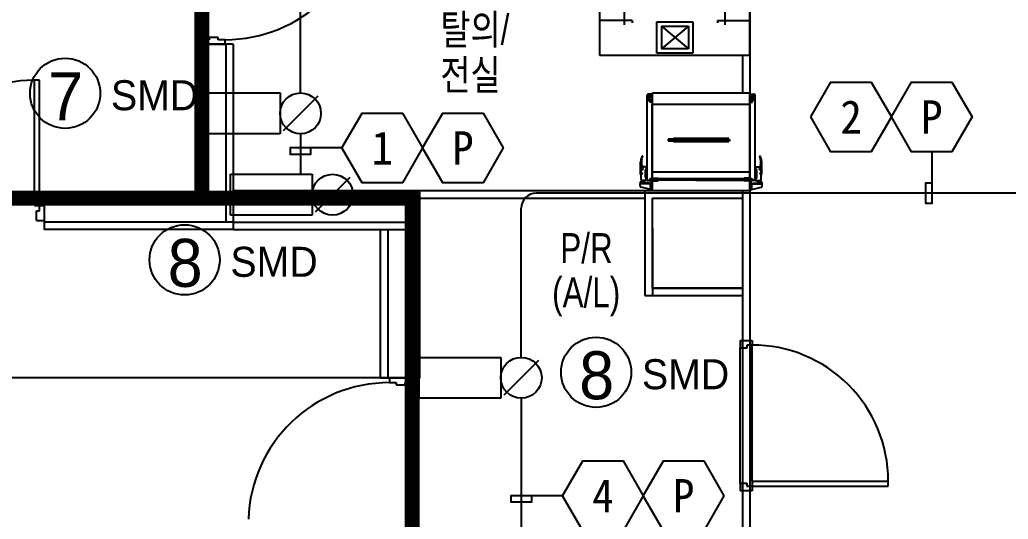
# Model space of a CAD drawing. Header units: millimetres. Extents: x 6878 to 47260, y 1455 to 34440.
# Drawn here: x 19586 to 26167, y 10962 to 14290 of the extents above; entities that cross this region are included whole.
import ezdxf
from ezdxf.enums import TextEntityAlignment as Align

# ---------------------------------------------------------------- set-up
doc = ezdxf.new("R2010")
doc.units = ezdxf.units.MM
doc.header["$LTSCALE"] = 120
doc.linetypes.add('HIDDENX2', pattern=[0.75, 0.5, -0.25])
for name, color, linetype in [('1구역', 41, 'Continuous'), ('ARCH', 9, 'Continuous'), ('DAMPER', 2, 'Continuous'), ('fire', 2, 'Continuous'), ('fire-l', 4, 'Continuous'), ('smd-f', 2, 'Continuous')]:
    doc.layers.add(name, color=color, linetype=linetype)
doc.styles.add('GHD', font='')
doc.styles.add('ghs', font='')
doc.styles.add('TT', font='')
doc.styles.add('돋움', font='')
doc.styles.get('GHD').set_extended_font_data('Dotum')
doc.styles.get('ghs').set_extended_font_data('Dotum')
doc.styles.get('TT').set_extended_font_data('Dotum')
doc.styles.get('돋움').set_extended_font_data('DotumChe')

# ---------------------------------------------------------------- blocks, each defined once
blk = doc.blocks.new('e-22-1')
at = {"layer": 'DAMPER'}
blk.add_line((-5, 1), (-1, 1), dxfattribs=at)
at = {"layer": 'fire'}
for p, q in [((-5, -1), (-5, 1)), ((-1, 1), (-1, -1)), ((0.85, 0.85), (-0.85, -0.85)), ((-1, -1), (-5, -1))]:
    blk.add_line(p, q, dxfattribs=at)
blk.add_circle((0, 0), 1, dxfattribs=at)

msp = doc.modelspace()

# ---------------------------------------------------------------- linework, layer by layer
at = {"layer": '1구역', "color": 5, "linetype": 'HIDDENX2', "ltscale": 7, "const_width": 100, "elevation": 0}
for points in [[(26197.7, 28251.9), (26197.7, 29996.4), (32227.7, 29993.2), (32227.7, 8361.9), (22197.7, 8361.9), (22197.7, 13101.8), (20797.7, 13101.8), (20797.7, 15601.9), (19747.7, 15601.9), (19747.7, 26052), (24447.7, 26052), (24447.7, 28251.9)], [(15847.7, 8361.9), (22197.7, 8311.9), (22197.7, 13101.8), (15847.7, 13101.8), (15849.2, 8310.5)]]:
    msp.add_lwpolyline(points, close=True, dxfattribs=at)
at = {"layer": 'ARCH', "color": 9}
for p, q in [((23447.7, 14051.9, 0), (23447.7, 15551.9, 0)), ((24447.7, 14051.9, 0), (24447.7, 15551.9, 0)), ((24447.7, 15551.9, 0), (24447.7, 10501.8, 0)), ((23612.7, 14256.6, 0), (23612.7, 14479, 0)), ((24282.7, 14256.6, 0), (24282.7, 14479, 0)), ((23664.2, 14284.6, 0), (23447.7, 14284.6, 0)), ((23664.2, 14284.6, 0), (23664.2, 14269.6, 0)), ((24231.2, 14284.6, 0), (24447.7, 14284.6, 0)), ((24231.2, 14284.6, 0), (24231.2, 14269.6, 0)), ((23827.7, 14066, 0), (23827.7, 14276.9, 0)), ((23827.7, 14276.9, 0), (24067.7, 14276.9, 0)), ((23857.7, 14246.9, 0), (23857.7, 14096, 0)), ((23857.7, 14246.9, 0), (24037.7, 14096, 0)), ((24037.7, 14246.9, 0), (23857.7, 14096, 0)), ((23857.7, 14246.9, 0), (24037.7, 14246.9, 0)), ((24037.7, 14246.9, 0), (24037.7, 14096, 0)), ((24067.7, 14276.9, 0), (24067.7, 14066, 0)), ((20847.7, 14156.9, 0), (20802.7, 14156.9, 0)), ((20802.7, 14156.9, 0), (20802.7, 14126.9, 0)), ((20847.7, 14156.9, 0), (20802.7, 14156.9, 0)), ((20802.7, 14156.9, 0), (20802.7, 14126.9, 0)), ((20907.7, 14171.9, 0), (20847.7, 14171.9, 0)), ((20847.7, 14171.9, 0), (20847.7, 14156.9, 0)), ((20907.7, 14171.9, 0), (20847.7, 14171.9, 0)), ((20847.7, 14171.9, 0), (20847.7, 14156.9, 0)), ((20907.7, 14156.9, 0), (20907.7, 14171.9, 0)), ((20907.7, 14156.9, 0), (20907.7, 14171.9, 0)), ((20952.7, 14156.9, 0), (20907.7, 14156.9, 0)), ((20952.7, 14156.9, 0), (20907.7, 14156.9, 0)), ((20952.7, 14126.9, 0), (20952.7, 14156.9, 0)), ((20952.7, 14126.9, 0), (20952.7, 14156.9, 0)), ((20797.7, 14126.9, 0), (20797.7, 13101.8, 0)), ((20957.7, 14126.9, 0), (20797.7, 14126.9, 0)), ((20802.7, 14126.9, 0), (20952.7, 14126.9, 0)), ((20802.7, 14126.9, 0), (20952.7, 14126.9, 0)), ((20957.7, 14126.9, 0), (20957.7, 12941.8, 0)), ((21007.7, 14126.9, 0), (20957.7, 14126.9, 0)), ((21007.7, 14126.9, 0), (21007.7, 12891.8, 0)), ((24037.7, 14096, 0), (23857.7, 14096, 0)), ((24447.7, 14051.9, 0), (23447.7, 14051.9, 0)), ((24067.7, 14066, 0), (23827.7, 14066, 0)), ((24397.7, 14051.9, 0), (24397.7, 13801.8, 0)), ((19683.1, 13051.8, 0), (19683.1, 13886.8, 0)), ((19718.3, 13051.8, 0), (19718.3, 13886.1, 0)), ((23785, 13763.2, 0), (23760.8, 13763.2, 0)), ((23770.8, 13784, 0), (23762.3, 13784, 0)), ((23763.2, 13758.5, 0), (23763.2, 13784, 0)), ((23779.3, 13769.8, 0), (23766.1, 13769.8, 0)), ((23779.3, 13755.7, 0), (23766.1, 13755.7, 0)), ((23767, 13769.8, 0), (23777.4, 13769.8, 0)), ((23778.3, 13769.8, 0), (23768, 13769.8, 0)), ((23768, 13769.8, 0), (23768, 13765.1, 0)), ((23777.4, 13765.1, 0), (23768, 13765.1, 0)), ((23770.3, 13763.2, 0), (23768, 13765.1, 0)), ((23770.3, 13763.2, 0), (23770.3, 13755.7, 0)), ((23775, 13763.2, 0), (23770.3, 13763.2, 0)), ((23771.7, 13784, 0), (23773.6, 13784, 0)), ((23772.7, 13785.9, 0), (23772.7, 13794.4, 0)), ((23789.7, 13793.4, 0), (23772.7, 13793.4, 0)), ((23772.7, 13783.1, 0), (23772.7, 13784.9, 0)), ((23772.7, 13782.1, 0), (23772.7, 13773.6, 0)), ((23772.7, 13774.6, 0), (23782, 13774.6, 0)), ((23772.7, 13770.8, 0), (23772.7, 13755.7, 0)), ((23774.6, 13784, 0), (23783.1, 13784, 0)), ((23775, 13763.2, 0), (23777.4, 13765.1, 0)), ((23775, 13763.2, 0), (23775, 13755.7, 0)), ((23777.4, 13769.8, 0), (23777.4, 13765.1, 0)), ((23782, 13774.6, 0), (23789.7, 13774.6, 0)), ((23782.1, 13758.5, 0), (23782.1, 13784, 0)), ((23785.8, 13784, 0), (23797.4, 13784, 0)), ((23786.8, 13777.4, 0), (23786.8, 13790.6, 0)), ((23786.8, 13788.7, 0), (23791.5, 13788.7, 0)), ((23786.8, 13779.3, 0), (23791.5, 13779.3, 0)), ((23793.4, 13793.4, 0), (23789.7, 13793.4, 0)), ((23793.4, 13774.6, 0), (23789.7, 13774.6, 0)), ((23791.5, 13779.3, 0), (23791.5, 13788.7, 0)), ((23793.4, 13786.4, 0), (23791.5, 13788.7, 0)), ((23793.4, 13781.6, 0), (23791.5, 13779.3, 0)), ((23793.4, 13781.6, 0), (23793.4, 13786.4, 0)), ((23793.4, 13786.4, 0), (23796.3, 13786.4, 0)), ((23793.4, 13781.6, 0), (23796.3, 13781.6, 0)), ((23796.3, 13777.4, 0), (23796.3, 13790.6, 0)), ((23797.7, 13151.8, 0), (23797.7, 13801.8, 0)), ((23797.7, 13801.8, 0), (24447.7, 13801.8, 0)), ((24447.7, 13151.8, 0), (24447.7, 13801.8, 0)), ((24459.5, 13784, 0), (24448, 13784, 0)), ((24449.1, 13777.4, 0), (24449.1, 13790.6, 0)), ((24452, 13786.4, 0), (24449.1, 13786.4, 0)), ((24452, 13781.6, 0), (24449.1, 13781.6, 0)), ((24452, 13793.4, 0), (24455.7, 13793.4, 0)), ((24452, 13786.4, 0), (24453.8, 13788.7, 0)), ((24452, 13781.6, 0), (24452, 13786.4, 0)), ((24452, 13781.6, 0), (24453.8, 13779.3, 0)), ((24452, 13774.6, 0), (24455.7, 13774.6, 0)), ((24453.8, 13779.3, 0), (24453.8, 13788.7, 0)), ((24458.6, 13788.7, 0), (24453.8, 13788.7, 0)), ((24458.6, 13779.3, 0), (24453.8, 13779.3, 0)), ((24455.7, 13793.4, 0), (24472.7, 13793.4, 0)), ((24463.3, 13774.6, 0), (24455.7, 13774.6, 0)), ((24458.6, 13777.4, 0), (24458.6, 13790.6, 0)), ((24460.4, 13763.2, 0), (24484.6, 13763.2, 0)), ((24470.8, 13784, 0), (24462.3, 13784, 0)), ((24463.3, 13758.5, 0), (24463.3, 13784, 0)), ((24472.7, 13774.6, 0), (24463.3, 13774.6, 0)), ((24466.1, 13769.8, 0), (24479.3, 13769.8, 0)), ((24466.1, 13755.7, 0), (24479.3, 13755.7, 0)), ((24467.1, 13769.8, 0), (24477.4, 13769.8, 0)), ((24478.4, 13769.8, 0), (24468, 13769.8, 0)), ((24468, 13769.8, 0), (24468, 13765.1, 0)), ((24468, 13765.1, 0), (24477.4, 13765.1, 0)), ((24470.4, 13763.2, 0), (24468, 13765.1, 0)), ((24470.4, 13763.2, 0), (24470.4, 13755.7, 0)), ((24470.4, 13763.2, 0), (24475.1, 13763.2, 0)), ((24473.7, 13784, 0), (24471.8, 13784, 0)), ((24472.7, 13785.9, 0), (24472.7, 13794.4, 0)), ((24472.7, 13783.1, 0), (24472.7, 13784.9, 0)), ((24472.7, 13782.1, 0), (24472.7, 13773.6, 0)), ((24472.7, 13770.8, 0), (24472.7, 13755.7, 0)), ((24474.6, 13784, 0), (24483.1, 13784, 0)), ((24475.1, 13763.2, 0), (24477.4, 13765.1, 0)), ((24475.1, 13763.2, 0), (24475.1, 13755.7, 0)), ((24477.4, 13769.8, 0), (24477.4, 13765.1, 0)), ((24482.2, 13758.5, 0), (24482.2, 13784, 0)), ((23762.8, 13217.9, 0), (23762.8, 13754.6, 0)), ((23762.8, 13754.6, 0), (23795.8, 13754.6, 0)), ((23780.9, 13741.6, 0), (23780.9, 13754.6, 0)), ((23795.8, 13741.6, 0), (23780.9, 13741.6, 0)), ((23782.4, 13750.4, 0), (23782.6, 13750.5, 0)), ((23782.4, 13750.5, 0), (23782.6, 13750.5, 0)), ((23782.5, 13753.4, 0), (23782.5, 13742.9, 0)), ((23797.1, 13753.4, 0), (23782.5, 13753.4, 0)), ((23782.5, 13742.9, 0), (23797.1, 13742.9, 0)), ((23783.2, 13747.7, 0), (23783.2, 13748.3, 0)), ((23783.2, 13748.3, 0), (23783.7, 13748.2, 0)), ((23783.2, 13747.7, 0), (23783.7, 13748.2, 0)), ((23784.1, 13742.9, 0), (23784.2, 13742.9, 0)), ((23784.2, 13742.9, 0), (23784.2, 13742.9, 0)), ((23786.7, 13750.7, 0), (23787.3, 13750.8, 0)), ((23787, 13750.2, 0), (23786.7, 13750.7, 0)), ((23787, 13750.2, 0), (23787.3, 13750.8, 0)), ((23789.7, 13753.2, 0), (23790, 13753.4, 0)), ((23789.7, 13753.2, 0), (23789.7, 13753.4, 0)), ((23790.3, 13746.4, 0), (23790.3, 13747, 0)), ((23790.3, 13747, 0), (23790.8, 13746.9, 0)), ((23790.3, 13746.4, 0), (23790.8, 13746.9, 0)), ((23790.5, 13745, 0), (23791.1, 13745.2, 0)), ((23790.8, 13744.6, 0), (23790.5, 13745, 0)), ((23790.8, 13744.6, 0), (23791.1, 13745.2, 0)), ((23792.4, 13749.3, 0), (23793.3, 13749.2, 0)), ((23792.6, 13748.5, 0), (23792.4, 13749.3, 0)), ((23792.6, 13748.5, 0), (23793.3, 13749.2, 0)), ((23793.6, 13753, 0), (23794.1, 13753.1, 0)), ((23793.9, 13752.5, 0), (23793.6, 13753, 0)), ((23793.9, 13752.5, 0), (23794.1, 13753.1, 0)), ((23795.8, 13753.4, 0), (23795.8, 13754.6, 0)), ((23795.8, 13241.4, 0), (23795.8, 13728.8, 0)), ((23796.8, 13751.9, 0), (23796.8, 13752.4, 0)), ((23796.8, 13752.4, 0), (23797.1, 13752.4, 0)), ((23796.8, 13751.9, 0), (23797.1, 13752.1, 0)), ((23797.1, 13742.9, 0), (23797.1, 13753.4, 0)), ((23797.7, 13726.8, 0), (24447.7, 13726.8, 0)), ((24448.2, 13753.4, 0), (24462.9, 13753.4, 0)), ((24448.2, 13742.9, 0), (24448.2, 13753.4, 0)), ((24448.5, 13752.4, 0), (24448.2, 13752.4, 0)), ((24448.5, 13751.9, 0), (24448.2, 13752.1, 0)), ((24462.9, 13742.9, 0), (24448.2, 13742.9, 0)), ((24448.5, 13751.9, 0), (24448.5, 13752.4, 0)), ((24482.6, 13754.6, 0), (24449.6, 13754.6, 0)), ((24449.6, 13753.4, 0), (24449.6, 13754.6, 0)), ((24449.6, 13741.6, 0), (24464.5, 13741.6, 0)), ((24449.6, 13241.4, 0), (24449.6, 13728.8, 0)), ((24451.4, 13752.5, 0), (24451.2, 13753.1, 0)), ((24451.8, 13753, 0), (24451.2, 13753.1, 0)), ((24451.4, 13752.5, 0), (24451.8, 13753, 0)), ((24452.9, 13749.3, 0), (24452, 13749.2, 0)), ((24452.8, 13748.5, 0), (24452, 13749.2, 0)), ((24452.8, 13748.5, 0), (24452.9, 13749.3, 0)), ((24454.5, 13744.6, 0), (24454.2, 13745.2, 0)), ((24454.8, 13745, 0), (24454.2, 13745.2, 0)), ((24455.1, 13747, 0), (24454.5, 13746.9, 0)), ((24455, 13746.4, 0), (24454.5, 13746.9, 0)), ((24454.5, 13744.6, 0), (24454.8, 13745, 0)), ((24455, 13746.4, 0), (24455.1, 13747, 0)), ((24455.6, 13753.2, 0), (24455.3, 13753.4, 0)), ((24455.6, 13753.2, 0), (24455.6, 13753.4, 0)), ((24458.6, 13750.7, 0), (24458, 13750.8, 0)), ((24458.3, 13750.2, 0), (24458, 13750.8, 0)), ((24458.3, 13750.2, 0), (24458.6, 13750.7, 0)), ((24461.1, 13742.9, 0), (24461.1, 13742.9, 0)), ((24461.2, 13742.9, 0), (24461.1, 13742.9, 0)), ((24462.2, 13748.3, 0), (24461.6, 13748.2, 0)), ((24462.1, 13747.7, 0), (24461.6, 13748.2, 0)), ((24462.1, 13747.7, 0), (24462.2, 13748.3, 0)), ((24462.9, 13750.4, 0), (24462.7, 13750.5, 0)), ((24462.9, 13750.5, 0), (24462.7, 13750.5, 0)), ((24462.9, 13753.4, 0), (24462.9, 13742.9, 0)), ((24464.5, 13741.6, 0), (24464.5, 13754.6, 0)), ((24482.6, 13217.9, 0), (24482.6, 13754.6, 0)), ((24291.4, 13494.5, 0), (23904, 13494.5, 0)), ((23904, 13494.5, 0), (23904, 13482.5, 0)), ((24307.5, 13497.7, 0), (23937.8, 13497.7, 0)), ((23937.8, 13497.7, 0), (23937.8, 13479.2, 0)), ((23950.7, 13497.7, 0), (23950.7, 13479.2, 0)), ((24291.4, 13482.5, 0), (24291.4, 13494.5, 0)), ((24294.6, 13479.2, 0), (24294.6, 13497.7, 0)), ((24307.5, 13479.2, 0), (24307.5, 13497.7, 0)), ((23904, 13482.5, 0), (24291.4, 13482.5, 0)), ((23927.3, 13488.5, 0), (24318.1, 13488.5, 0)), ((23937.8, 13479.2, 0), (24307.5, 13479.2, 0)), ((23727, 13358.3, 0), (23730, 13373.3, 0)), ((23729.6, 13379.5, 0), (23729.2, 13379.4, 0)), ((23730, 13373.3, 0), (23730.7, 13378.5, 0)), ((24515.4, 13373.3, 0), (24514.7, 13378.5, 0)), ((24518.4, 13358.3, 0), (24515.4, 13373.3, 0)), ((24515.8, 13379.5, 0), (24516.2, 13379.4, 0)), ((23719.4, 13258.5, 0), (23719.4, 13341.4, 0)), ((23722.2, 13227.3, 0), (23722.2, 13300, 0)), ((23726, 13294.3, 0), (23737.3, 13294.3, 0)), ((23759.9, 13309.4, 0), (23731.6, 13309.4, 0)), ((23731.6, 13288.7, 0), (23731.6, 13300, 0)), ((23759.9, 13217.9, 0), (23759.9, 13309.4, 0)), ((24485.4, 13217.9, 0), (24485.4, 13309.4, 0)), ((24485.4, 13309.4, 0), (24513.8, 13309.4, 0)), ((24519.4, 13294.3, 0), (24508.1, 13294.3, 0)), ((24513.8, 13288.7, 0), (24513.8, 13300, 0)), ((24523.2, 13227.3, 0), (24523.2, 13300, 0)), ((24526, 13258.5, 0), (24526, 13341.4, 0)), ((23723.1, 13266, 0), (23730.7, 13266, 0)), ((23726.9, 13262.3, 0), (23726.9, 13269.8, 0)), ((23762.4, 13282.1, 0), (23749.4, 13282.1, 0)), ((23762.4, 13248.1, 0), (23749.4, 13248.1, 0)), ((23751.4, 13240.5, 0), (23751.4, 13286.8, 0)), ((23753.3, 13284, 0), (23751.4, 13285.8, 0)), ((23753.3, 13280.2, 0), (23751.4, 13278.3, 0)), ((23753.3, 13250, 0), (23751.4, 13251.9, 0)), ((23753.3, 13246.2, 0), (23751.4, 13244.3, 0)), ((23759.9, 13284, 0), (23753.3, 13284, 0)), ((23753.3, 13280.2, 0), (23753.3, 13284, 0)), ((23759.9, 13280.2, 0), (23753.3, 13280.2, 0)), ((23759.9, 13250, 0), (23753.3, 13250, 0)), ((23753.3, 13246.2, 0), (23753.3, 13250, 0)), ((23759.9, 13246.2, 0), (23753.3, 13246.2, 0)), ((23780.9, 13230.9, 0), (23780.9, 13217.9, 0)), ((23795.8, 13230.9, 0), (23780.9, 13230.9, 0)), ((23782.5, 13219.1, 0), (23782.5, 13229.6, 0)), ((23782.5, 13229.6, 0), (23797.1, 13229.6, 0)), ((23784.4, 13229.2, 0), (23784.5, 13229.2, 0)), ((23784.5, 13229.2, 0), (23784.5, 13229.2, 0)), ((23797.1, 13229.6, 0), (23797.1, 13219.1, 0)), ((23797.7, 13276.8, 0), (24447.7, 13276.8, 0)), ((23797.7, 13219.7, 0), (23797.7, 13238.6, 0)), ((23797.7, 13234.3, 0), (23835.4, 13234.3, 0)), ((23835.4, 13215.5, 0), (23797.7, 13234.3, 0)), ((23797.7, 13215.5, 0), (23835.4, 13234.3, 0)), ((23835.4, 13215.5, 0), (23835.4, 13234.3, 0)), ((24409.9, 13229.7, 0), (23835.4, 13229.7, 0)), ((24087.4, 13229.7, 0), (24409.9, 13229.7, 0)), ((24409.9, 13215.5, 0), (24409.9, 13234.3, 0)), ((24409.9, 13215.5, 0), (24447.7, 13234.3, 0)), ((24447.7, 13215.5, 0), (24409.9, 13234.3, 0)), ((24447.7, 13234.3, 0), (24409.9, 13234.3, 0)), ((24447.7, 13219.7, 0), (24447.7, 13238.6, 0)), ((24447.7, 13219.7, 0), (24447.7, 13238.6, 0)), ((24462.9, 13229.6, 0), (24448.2, 13229.6, 0)), ((24448.2, 13229.6, 0), (24448.2, 13219.1, 0)), ((24449.6, 13230.9, 0), (24464.5, 13230.9, 0)), ((24461.1, 13229.9, 0), (24461.1, 13229.8, 0)), ((24461.2, 13229.9, 0), (24461.1, 13229.8, 0)), ((24462.9, 13219.1, 0), (24462.9, 13229.6, 0)), ((24464.5, 13230.9, 0), (24464.5, 13217.9, 0)), ((24483, 13282.1, 0), (24496, 13282.1, 0)), ((24483, 13248.1, 0), (24496, 13248.1, 0)), ((24485.4, 13284, 0), (24492.1, 13284, 0)), ((24485.4, 13280.2, 0), (24492.1, 13280.2, 0)), ((24485.4, 13250, 0), (24492.1, 13250, 0)), ((24485.4, 13246.2, 0), (24492.1, 13246.2, 0)), ((24492.1, 13284, 0), (24493.9, 13285.8, 0)), ((24492.1, 13280.2, 0), (24492.1, 13284, 0)), ((24492.1, 13280.2, 0), (24493.9, 13278.3, 0)), ((24492.1, 13250, 0), (24493.9, 13251.9, 0)), ((24492.1, 13246.2, 0), (24492.1, 13250, 0)), ((24492.1, 13246.2, 0), (24493.9, 13244.3, 0)), ((24493.9, 13240.5, 0), (24493.9, 13286.8, 0)), ((24522.3, 13266, 0), (24514.7, 13266, 0)), ((24518.5, 13262.3, 0), (24518.5, 13269.8, 0)), ((23716.5, 13181.6, 0), (23716.5, 13197.1, 0)), ((23785.4, 13197.1, 0), (23716.5, 13197.1, 0)), ((23716.6, 13198.1, 0), (23716.6, 13199.7, 0)), ((23716.7, 13200.2, 0), (23724, 13211.3, 0)), ((23731.6, 13197.1, 0), (23717.5, 13197.1, 0)), ((23785.2, 13158.5, 0), (23723.4, 13174.8, 0)), ((23759.9, 13217.9, 0), (23731.6, 13217.9, 0)), ((23732.6, 13198.1, 0), (23732.6, 13208.5, 0)), ((23776.9, 13201.8, 0), (23732.6, 13201.8, 0)), ((23735.1, 13217.9, 0), (23735.1, 13206.6, 0)), ((23735.1, 13206.6, 0), (23738.9, 13206.6, 0)), ((23749.3, 13217.9, 0), (23749.3, 13217.9, 0)), ((23794.9, 13217.9, 0), (23762.8, 13217.9, 0)), ((23762.8, 13217.9, 0), (23795.8, 13217.9, 0)), ((23776.9, 13197.1, 0), (23776.9, 13201.8, 0)), ((23797.1, 13219.1, 0), (23782.5, 13219.1, 0)), ((23799.6, 13195.2, 0), (23782.5, 13195.2, 0)), ((23800, 13167.9, 0), (23782.5, 13167.9, 0)), ((23782.7, 13221.7, 0), (23782.9, 13221.6, 0)), ((23782.7, 13221.6, 0), (23782.9, 13221.6, 0)), ((23783.5, 13224.4, 0), (23784, 13223.9, 0)), ((23783.5, 13224.4, 0), (23783.5, 13223.8, 0)), ((23783.5, 13223.8, 0), (23784, 13223.9, 0)), ((23785.4, 13158.4, 0), (23785.4, 13204.7, 0)), ((23796.6, 13204.7, 0), (23785.4, 13204.7, 0)), ((23796.6, 13185.8, 0), (23785.4, 13185.8, 0)), ((23788.3, 13169.8, 0), (23785.4, 13172.6, 0)), ((23788.3, 13166, 0), (23785.4, 13163.2, 0)), ((23788.4, 13197.1, 0), (23785.5, 13200, 0)), ((23788.4, 13193.4, 0), (23785.5, 13190.5, 0)), ((23787.3, 13221.9, 0), (23787, 13221.5, 0)), ((23787, 13221.5, 0), (23787.6, 13221.3, 0)), ((23787.3, 13221.9, 0), (23787.6, 13221.3, 0)), ((23788.3, 13166, 0), (23788.3, 13169.8, 0)), ((23796.6, 13169.8, 0), (23788.3, 13169.8, 0)), ((23796.6, 13166, 0), (23788.3, 13166, 0)), ((23788.4, 13193.4, 0), (23788.4, 13197.1, 0)), ((23796.6, 13197.1, 0), (23788.4, 13197.1, 0)), ((23796.6, 13193.4, 0), (23788.4, 13193.4, 0)), ((23790, 13218.9, 0), (23790.3, 13218.7, 0)), ((23790, 13218.9, 0), (23790, 13218.7, 0)), ((23790.6, 13225.7, 0), (23791.1, 13225.3, 0)), ((23790.6, 13225.7, 0), (23790.6, 13225.1, 0)), ((23790.6, 13225.1, 0), (23791.1, 13225.3, 0)), ((23791.1, 13227.6, 0), (23790.8, 13227.1, 0)), ((23790.8, 13227.1, 0), (23791.4, 13226.9, 0)), ((23791.1, 13227.6, 0), (23791.4, 13226.9, 0)), ((23792.9, 13223.6, 0), (23792.7, 13222.8, 0)), ((23792.7, 13222.8, 0), (23793.6, 13222.9, 0)), ((23792.9, 13223.6, 0), (23793.6, 13222.9, 0)), ((23794.2, 13219.6, 0), (23793.9, 13219.2, 0)), ((23793.9, 13219.2, 0), (23794.4, 13219, 0)), ((23837.7, 13224.8, 0), (23794.2, 13224.9, 0)), ((23794.2, 13219.6, 0), (23794.4, 13219, 0)), ((23795.8, 13219.1, 0), (23795.8, 13217.9, 0)), ((23796.6, 13158.4, 0), (23796.6, 13204.7, 0)), ((23797.1, 13220.3, 0), (23797.4, 13220, 0)), ((23797.1, 13220.3, 0), (23797.1, 13219.7, 0)), ((23797.1, 13219.7, 0), (23797.4, 13219.7, 0)), ((23797.7, 13215.5, 0), (23835.4, 13215.5, 0)), ((24409.9, 13220.1, 0), (23835.4, 13220.1, 0)), ((24087.4, 13220.1, 0), (24409.9, 13220.1, 0)), ((24407.6, 13224.8, 0), (24451.2, 13224.9, 0)), ((24447.7, 13215.5, 0), (24409.9, 13215.5, 0)), ((24445.4, 13167.9, 0), (24462.9, 13167.9, 0)), ((24445.7, 13195.2, 0), (24462.9, 13195.2, 0)), ((24448.5, 13220.9, 0), (24448.2, 13220.6, 0)), ((24448.5, 13220.3, 0), (24448.2, 13220.4, 0)), ((24448.2, 13219.1, 0), (24462.9, 13219.1, 0)), ((24448.5, 13220.9, 0), (24448.5, 13220.3, 0)), ((24448.8, 13158.4, 0), (24448.8, 13204.7, 0)), ((24448.8, 13204.7, 0), (24460, 13204.7, 0)), ((24448.8, 13197.1, 0), (24457, 13197.1, 0)), ((24448.8, 13193.4, 0), (24457, 13193.4, 0)), ((24448.8, 13185.8, 0), (24460, 13185.8, 0)), ((24448.8, 13169.8, 0), (24457.1, 13169.8, 0)), ((24448.8, 13166, 0), (24457.1, 13166, 0)), ((24449.6, 13219.1, 0), (24449.6, 13217.9, 0)), ((24482.6, 13217.9, 0), (24449.6, 13217.9, 0)), ((24451.4, 13220.2, 0), (24451.2, 13219.6, 0)), ((24451.8, 13219.8, 0), (24451.2, 13219.6, 0)), ((24451.4, 13220.2, 0), (24451.8, 13219.8, 0)), ((24452.8, 13224.2, 0), (24452, 13223.5, 0)), ((24452.9, 13223.4, 0), (24452, 13223.5, 0)), ((24452.8, 13224.2, 0), (24452.9, 13223.4, 0)), ((24454.5, 13228.2, 0), (24454.2, 13227.5, 0)), ((24454.8, 13227.7, 0), (24454.2, 13227.5, 0)), ((24454.5, 13228.2, 0), (24454.8, 13227.7, 0)), ((24455, 13226.3, 0), (24454.5, 13225.9, 0)), ((24455.1, 13225.8, 0), (24454.5, 13225.9, 0)), ((24455, 13226.3, 0), (24455.1, 13225.8, 0)), ((24455.6, 13219.5, 0), (24455.3, 13219.3, 0)), ((24455.6, 13219.5, 0), (24455.6, 13219.3, 0)), ((24457, 13197.1, 0), (24459.8, 13200, 0)), ((24457, 13193.4, 0), (24457, 13197.1, 0)), ((24457, 13193.4, 0), (24459.8, 13190.5, 0)), ((24457.1, 13169.8, 0), (24460, 13172.6, 0)), ((24457.1, 13166, 0), (24457.1, 13169.8, 0)), ((24457.1, 13166, 0), (24460, 13163.2, 0)), ((24458.3, 13222.5, 0), (24458, 13221.9, 0)), ((24458.6, 13222.1, 0), (24458, 13221.9, 0)), ((24458.3, 13222.5, 0), (24458.6, 13222.1, 0)), ((24460, 13158.4, 0), (24460, 13204.7, 0)), ((24460, 13197.1, 0), (24528.9, 13197.1, 0)), ((24460.2, 13158.5, 0), (24522, 13174.8, 0)), ((24462.1, 13225, 0), (24461.6, 13224.6, 0)), ((24462.2, 13224.4, 0), (24461.6, 13224.6, 0)), ((24462.1, 13225, 0), (24462.2, 13224.4, 0)), ((24462.9, 13222.4, 0), (24462.7, 13222.2, 0)), ((24462.9, 13222.2, 0), (24462.7, 13222.2, 0)), ((24468.5, 13201.8, 0), (24512.8, 13201.8, 0)), ((24468.5, 13197.1, 0), (24468.5, 13201.8, 0)), ((24485.4, 13217.9, 0), (24513.8, 13217.9, 0)), ((24496.1, 13217.9, 0), (24496.1, 13217.9, 0)), ((24510.3, 13206.6, 0), (24506.5, 13206.6, 0)), ((24510.3, 13217.9, 0), (24510.3, 13206.6, 0)), ((24512.8, 13198.1, 0), (24512.8, 13208.5, 0)), ((24513.8, 13197.1, 0), (24527.9, 13197.1, 0)), ((24528.7, 13200.2, 0), (24521.4, 13211.3, 0)), ((24528.7, 13198.1, 0), (24528.7, 13199.7, 0)), ((24528.9, 13181.6, 0), (24528.9, 13197.1, 0)), ((20957.7, 13101.8, 0), (19747.7, 13101.8, 0)), ((19747.7, 13101.8, 0), (19747.7, 12941.8, 0)), ((20957.7, 13101.8, 0), (20957.7, 13101.8, 0)), ((20957.7, 13101.8, 0), (20957.7, 13101.8, 0)), ((21007.7, 13151.8, 0), (22247.7, 13151.8, 0)), ((21007.7, 13151.8, 0), (22247.7, 13151.8, 0)), ((21007.7, 13101.8, 0), (22247.7, 13101.8, 0)), ((21007.7, 13101.8, 0), (22247.7, 13101.8, 0)), ((22247.7, 13151.8, 0), (22247.7, 11901.8, 0)), ((22247.7, 13151.8, 0), (23747.7, 13151.8, 0)), ((22247.7, 13151.8, 0), (22247.7, 11901.8, 0)), ((22247.7, 13101.8, 0), (23747.7, 13101.8, 0)), ((23747.7, 13151.8, 0), (23747.7, 12451.8, 0)), ((23747.7, 13151.8, 0), (24397.7, 13151.8, 0)), ((23796.6, 13158.4, 0), (23785.5, 13158.4, 0)), ((23797.7, 13101.8, 0), (24397.7, 13101.8, 0)), ((23797.7, 12501.8, 0), (23797.7, 13101.8, 0)), ((23797.7, 13101.8, 0), (24397.7, 13101.8, 0)), ((23797.7, 12501.8, 0), (23797.7, 13101.8, 0)), ((24397.7, 13151.8, 0), (24397.7, 10501.8, 0)), ((24397.7, 13151.8, 0), (24447.7, 13151.8, 0)), ((24397.7, 13101.8, 0), (24397.7, 12501.8, 0)), ((24448.8, 13158.4, 0), (24459.8, 13158.4, 0)), ((19683.1, 13051.8, 0), (19718.3, 13051.8, 0)), ((19718.3, 13016, 0), (19718.3, 13051.8, 0)), ((19718.3, 13051.8, 0), (19747.7, 13051.8, 0)), ((19697.8, 12951.8, 0), (19697.8, 13016, 0)), ((19697.8, 13016, 0), (19718.3, 13016, 0)), ((19697.8, 12951.8, 0), (19747.7, 12951.8, 0)), ((19747.7, 12941.8, 0), (19747.7, 12891.8, 0)), ((20957.7, 12941.8, 0), (19747.7, 12941.8, 0)), ((21007.7, 12941.8, 0), (20957.7, 12941.8, 0)), ((21007.7, 12941.8, 0), (20957.7, 12941.8, 0)), ((21007.7, 12941.8, 0), (22247.7, 12941.8, 0)), ((21007.7, 12941.8, 0), (22247.7, 12941.8, 0)), ((22197.7, 12941.8, 0), (22247.7, 12941.8, 0)), ((22197.7, 12941.8, 0), (22247.7, 12941.8, 0)), ((23797.7, 12901.8, 0), (23797.7, 12451.8, 0)), ((21007.7, 12891.8, 0), (19747.7, 12891.8, 0)), ((21007.7, 12891.8, 0), (22247.7, 12891.8, 0)), ((21007.7, 12891.8, 0), (22247.7, 12891.8, 0)), ((21987.7, 11901.8, 0), (21987.7, 12891.8, 0)), ((21987.7, 11901.8, 0), (21987.7, 12891.8, 0)), ((22037.7, 12891.8, 0), (22037.7, 11901.8, 0)), ((22037.7, 12891.8, 0), (22037.7, 11901.8, 0)), ((22197.7, 11901.8, 0), (22197.7, 12891.8, 0)), ((22197.7, 11901.8, 0), (22197.7, 12891.8, 0)), ((23747.7, 12451.8, 0), (24397.7, 12451.8, 0)), ((23797.7, 12501.8, 0), (24397.7, 12501.8, 0)), ((24397.7, 12501.8, 0), (23797.7, 12501.8, 0)), ((24397.7, 12501.8, 0), (23797.7, 12501.8, 0)), ((24382.7, 12151.8, 0), (24462.7, 12151.8, 0)), ((24382.7, 12151.8, 0), (24382.7, 12102, 0)), ((24397.7, 12151.8, 0), (24447.7, 12151.8, 0)), ((24426.8, 12122.5, 0), (24426.8, 12102, 0)), ((24462.7, 12122.5, 0), (24426.8, 12122.5, 0)), ((24426.8, 12122.5, 0), (24426.8, 12102, 0)), ((24462.7, 12151.8, 0), (24462.7, 12122.5, 0)), ((24462.7, 11216.4, 0), (24462.7, 12122.5, 0)), ((24426.8, 12102, 0), (24382.7, 12102, 0)), ((24382.7, 11201.7, 0), (24382.7, 12102, 0)), ((22247.7, 11901.8, 0), (21987.7, 11901.8, 0)), ((22247.7, 11901.8, 0), (21987.7, 11901.8, 0)), ((22047.7, 11901.8, 0), (22047.7, 11871.8, 0)), ((22047.7, 11901.8, 0), (22047.7, 11871.8, 0)), ((22047.7, 11871.8, 0), (22092.7, 11871.8, 0)), ((22047.7, 11871.8, 0), (22092.7, 11871.8, 0)), ((22092.7, 11871.8, 0), (22092.7, 11856.8, 0)), ((22092.7, 11871.8, 0), (22092.7, 11856.8, 0)), ((22092.7, 11856.8, 0), (22152.7, 11856.8, 0)), ((22092.7, 11856.8, 0), (22152.7, 11856.8, 0)), ((22152.7, 11856.8, 0), (22152.7, 11871.8, 0)), ((22152.7, 11871.8, 0), (22197.7, 11871.8, 0)), ((22152.7, 11856.8, 0), (22152.7, 11871.8, 0)), ((22152.7, 11871.8, 0), (22197.7, 11871.8, 0)), ((22197.7, 11871.8, 0), (22197.7, 11901.8, 0)), ((22197.7, 11871.8, 0), (22197.7, 11901.8, 0)), ((24382.7, 11201.7, 0), (24426.8, 11201.7, 0)), ((24382.7, 11201.7, 0), (24382.7, 11151.8, 0)), ((24426.8, 11201.7, 0), (24426.8, 11181.2, 0)), ((24462.7, 11216.4, 0), (25367.9, 11216.4, 0)), ((24462.7, 11216.4, 0), (24462.7, 11181.2, 0)), ((25367.9, 11181.2, 0), (25367.9, 11216.4, 0)), ((24462.7, 11151.8, 0), (24382.7, 11151.8, 0)), ((24447.7, 11151.8, 0), (24397.7, 11151.8, 0)), ((24447.7, 11151.8, 0), (24397.7, 11151.8, 0)), ((24426.8, 11181.2, 0), (24462.7, 11181.2, 0)), ((24462.7, 11181.2, 0), (24462.7, 11151.8, 0)), ((24462.7, 11181.2, 0), (25367.9, 11181.2, 0))]:
    msp.add_line(p, q, dxfattribs=at)
for centre, radius in [((23772.7, 13784, 0), 4.72), ((24472.7, 13784, 0), 4.72), ((23731.6, 13294.3, 0), 3.78), ((24513.8, 13294.3, 0), 3.78), ((23726.9, 13266, 0), 2.83), ((24518.5, 13266, 0), 2.83), ((23727.9, 13208.5, 0), 4.72), ((24517.5, 13208.5, 0), 4.72)]:
    msp.add_circle(centre, radius, dxfattribs=at)
for centre, radius, start, end in [((20952.7, 15096.9, 0), 940, 270, 358.1729), ((19683.1, 13051.8, 0), 835, 87.58091, 180), ((23772.7, 13784, 0), 9.44, 90, 180), ((23772.7, 13784, 0), 9.44, 180, 270), ((23766.1, 13767, 0), 2.83, 90, 180), ((23766.1, 13758.5, 0), 2.83, 180, 270), ((23772.7, 13784, 0), 9.44, 0, 90), ((23779.3, 13767, 0), 2.83, 0, 90), ((23779.3, 13758.5, 0), 2.83, 270, 0), ((23789.7, 13790.6, 0), 2.83, 90, 180), ((23789.7, 13777.4, 0), 2.83, 180, 270), ((23793.4, 13790.6, 0), 2.83, 0, 90), ((23793.4, 13777.4, 0), 2.83, 270, 0), ((24452, 13790.6, 0), 2.83, 90, 180), ((24452, 13777.4, 0), 2.83, 180, 270), ((24455.7, 13790.6, 0), 2.83, 0, 90), ((24455.7, 13777.4, 0), 2.83, 270, 0), ((24472.7, 13784, 0), 9.44, 90, 180), ((24466.1, 13767, 0), 2.83, 90, 180), ((24466.1, 13758.5, 0), 2.83, 180, 270), ((24472.7, 13784, 0), 9.44, 0, 90), ((24472.7, 13784, 0), 9.44, 270, 0), ((24479.3, 13767, 0), 2.83, 0, 90), ((24479.3, 13758.5, 0), 2.83, 270, 0), ((23810.8, 13338.9, 0), 91.5, 154.13537, 178.46896), ((23729.3, 13378.4, 0), 0.944, 101.62373, 154.47272), ((23730.8, 13377.2, 0), 2.83, 14.90035, 133.73311), ((23729.8, 13378.5, 0), 0.944, 356.06648, 101.62373), ((23728.2, 13384.7, 0), 9.21, 284.69157, 302.68749), ((23732.7, 13377.7, 0), 0.944, 302.68749, 14.90035), ((24514.5, 13377.2, 0), 2.83, 46.26689, 165.09965), ((24512.7, 13377.7, 0), 0.944, 165.09965, 237.31251), ((24517.2, 13384.7, 0), 9.21, 237.31251, 255.30843), ((24515.6, 13378.5, 0), 0.944, 78.37627, 183.93352), ((24516, 13378.4, 0), 0.944, 25.52728, 78.37627), ((24434.6, 13338.9, 0), 91.5, 1.53104, 25.86463), ((23731.6, 13300, 0), 9.44, 90, 180), ((23885.2, 13338.9, 0), 159.4, 173.00549, 186.39381), ((23740.3, 13323, 0), 13.6, 188.02881, 273.21118), ((23764.7, 13286.8, 0), 13.2, 110.92483, 180), ((24480.7, 13286.8, 0), 13.2, 0, 69.07517), ((24505.1, 13323, 0), 13.6, 266.78882, 351.97119), ((24513.8, 13300, 0), 9.44, 0, 90), ((24360.2, 13338.9, 0), 159.4, 353.60619, 6.99451), ((23722.2, 13258.5, 0), 2.83, 180, 270), ((23764.7, 13240.5, 0), 13.2, 180, 249.07517), ((24480.7, 13240.5, 0), 13.2, 290.92483, 0), ((24523.2, 13258.5, 0), 2.83, 270, 0), ((23725.7, 13183.8, 0), 9.44, 193.29096, 255.19058), ((23717.6, 13199.7, 0), 0.944, 146.57458, 180), ((23717.6, 13198.1, 0), 0.944, 180, 270), ((23727.9, 13208.5, 0), 6.13, 320.28486, 185.48858), ((23731.6, 13227.3, 0), 9.44, 180, 270), ((23731.6, 13198.1, 0), 0.944, 270, 0), ((23738.9, 13217.9, 0), 11.3, 270, 0), ((24506.5, 13217.9, 0), 11.3, 180, 270), ((24517.5, 13208.5, 0), 6.13, 354.51142, 219.71514), ((24513.8, 13198.1, 0), 0.944, 180, 270), ((24513.8, 13227.3, 0), 9.44, 270, 0), ((24519.7, 13183.8, 0), 9.44, 284.80942, 346.70904), ((24527.8, 13198.1, 0), 0.944, 270, 0), ((24527.8, 13199.7, 0), 0.944, 0, 33.42542), ((23785.5, 13159.4, 0), 0.944, 255.19058, 270), ((24459.8, 13159.4, 0), 0.944, 270, 284.80942), ((24463.3, 11217.8, 0), 904.7, 359.91508, 90.03615), ((22047.7, 10931.8, 0), 940, 90, 178.1729), ((22047.7, 10931.8, 0), 940, 90, 178.1729)]:
    msp.add_arc(centre, radius, start, end, dxfattribs=at)
at = {"layer": 'fire', "color": 2, "elevation": 0}
for points in [[(21730.6, 13435.7), (21386, 13435.7), (21386, 13394.9), (21524.9, 13394.9), (21524.9, 13435.7)], [(25658.4, 13409.6), (25658.4, 13065.1), (25617.6, 13065.1), (25617.6, 13204), (25658.4, 13204)], [(23200.1, 11118.3), (22855.5, 11118.3), (22855.5, 11077.5), (22994.4, 11077.5), (22994.4, 11118.3)]]:
    msp.add_lwpolyline(points, dxfattribs=at)
at = {"layer": 'fire-l', "color": 6, "ltscale": 2}
for p, q in [((21455.5, 13801.7, 0), (21455.5, 15875.1, 0)), ((21455.5, 13529.7, 0), (21455.5, 13260, 0)), ((27096.3, 13134.5, 0), (23025, 13134.5, 0)), ((22925, 12040.5, 0), (22925, 13034.5, 0)), ((22245, 11904.5, 0), (12817.6, 11904.5, 0)), ((22925, 11768.5, 0), (22925, 10697.3, 0))]:
    msp.add_line(p, q, dxfattribs=at)
at = {"layer": 'fire-l', "color": 2, "elevation": 0}
for points in [[(24852.6, 13642.3), (24986.9, 13874.9), (25255.5, 13874.9), (25389.8, 13642.3), (25255.5, 13409.6), (24986.9, 13409.6)], [(25389.8, 13642.3), (25524.1, 13874.9), (25792.7, 13874.9), (25927, 13642.3), (25792.7, 13409.6), (25524.1, 13409.6)], [(21730.6, 13435.7), (21864.9, 13668.3), (22133.5, 13668.3), (22267.8, 13435.7), (22133.5, 13203), (21864.9, 13203)], [(22267.8, 13435.7), (22402.1, 13668.3), (22670.7, 13668.3), (22805, 13435.7), (22670.7, 13203), (22402.1, 13203)], [(23200.1, 11118.3), (23334.4, 11350.9), (23603, 11350.9), (23737.3, 11118.3), (23603, 10885.6), (23334.4, 10885.6)], [(23737.3, 11118.3), (23871.6, 11350.9), (24140.2, 11350.9), (24274.5, 11118.3), (24140.2, 10885.6), (23871.6, 10885.6)]]:
    msp.add_lwpolyline(points, close=True, dxfattribs=at)
at = {"layer": 'fire-l', "color": 6, "ltscale": 2}
msp.add_arc((23025, 13034.5, 0), 100, 90, 180, dxfattribs=at)
at = {"layer": 'smd-f'}
for centre in [(19888.1, 13799.7, 0), (20683.5, 12689.9, 0), (23423.3, 11940.9, 0)]:
    msp.add_circle(centre, 233.7, dxfattribs=at)

# ---------------------------------------------------------------- block references
at = {"layer": 'fire-l', "ltscale": 2, "xscale": 136, "yscale": 136, "zscale": 136}
for p in [(21455.5, 13665.7, 0), (21668.6, 13124, 0), (22925, 11904.5, 0)]:
    msp.add_blockref('e-22-1', p, dxfattribs=at)

# ---------------------------------------------------------------- texts
at = {"layer": 'ARCH', "color": 9, "style": 'GHD', "width": 0.8}
for s, p in [('탈의/', (22386.3, 14125.1, 0)), ('전실', (22386.3, 13821.9, 0)), ('P/R', (23184.9, 12668, 0)), ('(A/L)', (23130.5, 12373.1, 0))]:
    msp.add_text(s, height=200, dxfattribs=at).set_placement(p)
at = {"layer": 'fire', "style": '돋움'}
for s, p in [('2', (25121.2, 13642.3, 0)), ('P', (25658.4, 13642.3, 0)), ('1', (21999.2, 13435.7, 0)), ('P', (22536.4, 13435.7, 0)), ('4', (23468.7, 11118.3, 0)), ('P', (24005.9, 11118.3, 0))]:
    msp.add_text(s, height=222.4, dxfattribs=at).set_placement(p, align=Align.MIDDLE)
at = {"layer": 'smd-f', "style": 'TT'}
for s, p in [('7', (19891.9, 13779.8, 0)), ('8', (20687.2, 12670, 0)), ('8', (23427.1, 11920.9, 0))]:
    msp.add_text(s, height=320, dxfattribs=at).set_placement(p, align=Align.MIDDLE)
at = {"layer": 'smd-f', "style": 'ghs'}
for p in [(20193.1, 13686.8, 0), (20988.4, 12577, 0), (23728.3, 11828, 0)]:
    msp.add_text('SMD', height=200, dxfattribs=at).set_placement(p)

doc.saveas('drawing.dxf')
